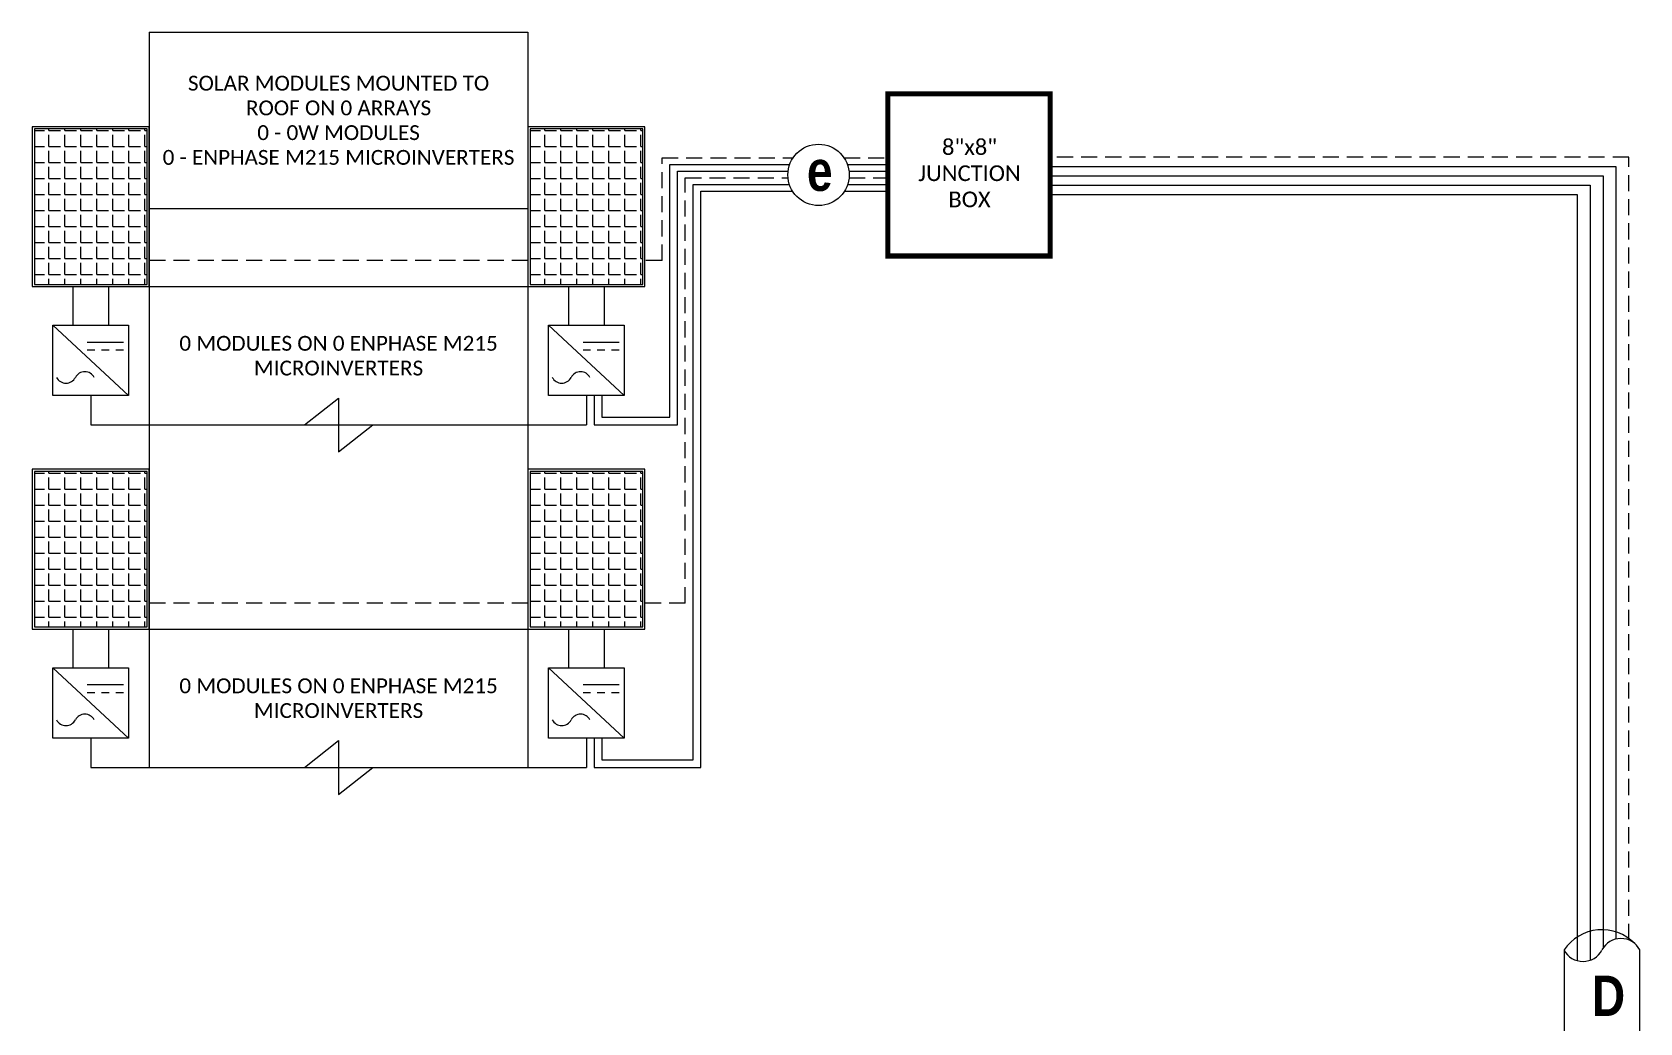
# Model space of a CAD drawing. Header units: feet. Extents: x 11968 to 12503, y 16038 to 16608.
# Drawn here: x 12128.4 to 12502.7, y 16377.4 to 16608.1 of the extents above; entities that cross this region are included whole.
import ezdxf

# ---------------------------------------------------------------- set-up
doc = ezdxf.new("R2010")
doc.units = ezdxf.units.FT
doc.header["$MEASUREMENT"] = 0
doc.linetypes.add('HIDDEN', pattern=[0.375, 0.25, -0.125])
doc.layers.add('TEXT', color=7, linetype='Continuous')
doc.styles.add('ONE LINE TXT', font='techb___.ttf')
doc.styles.get("Standard").update_dxf_attribs({"font": 'calibri.ttf'})

# ---------------------------------------------------------------- blocks, each defined once
blk = doc.blocks.new('*T14')
at = {"layer": 'Defpoints', "color": 8, "linetype": 'ByBlock', "lineweight": 0, "transparency": 16777216}
for p, q in [((0, 0), (88.16, 0)), ((0, 0), (0, -171.21)), ((88.16, 0), (88.16, -171.21)), ((0, -41.08), (88.16, -41.08)), ((0, -59.24), (88.16, -59.24)), ((0, -91.46), (88.16, -91.46)), ((0, -138.99), (88.16, -138.99)), ((0, -171.21), (88.16, -171.21))]:
    blk.add_line(p, q, dxfattribs=at)
at = {"color": 0, "linetype": 'Continuous', "transparency": 16777216, "char_height": 3.4544, "width": 83.574, "attachment_point": 5}
for s, insert in [('{\\fCalibri|b0|i0|c0;SOLAR MODULES MOUNTED TO ROOF ON 0 ARRAYS^J0 - 0W MODULES^J0 - ENPHASE M215 MICROINVERTERS', (44.08, -20.54)), ('{\\fCalibri|b0|i0|c0;', (44.08, -50.16)), ('{\\fCalibri|b0|i0|c0;0 MODULES ON 0 ENPHASE M215 MICROINVERTERS', (44.08, -75.35)), ('{\\fCalibri|b0|i0|c0;', (44.08, -115.23)), ('{\\fCalibri|b0|i0|c0;0 MODULES ON 0 ENPHASE M215 MICROINVERTERS', (44.08, -155.1))]:
    blk.add_mtext(s, dxfattribs=dict(at, insert=insert))
blk = doc.blocks.new('8x8box')
at = {"lineweight": 50, "const_width": 1.19}
blk.add_lwpolyline([(37.78, 0), (0, 0), (0, 37.78), (37.78, 37.78)], close=True, dxfattribs=at)
at = {"color": 1, "insert": (19.03, 19.26), "char_height": 3.6576, "attachment_point": 5}
blk.add_mtext_dynamic_manual_height_columns('8"x8"  JUNCTION BOX ', width=0.4767, gutter_width=7.17, heights=[0], dxfattribs=at)

msp = doc.modelspace()

# ---------------------------------------------------------------- hatches: boundary and pattern name
at = {"linetype": 'Continuous'}
h = msp.add_hatch(dxfattribs=at)
h.set_pattern_fill('ANGLE', color=256, scale=13.54666)
h.set_pattern_definition([(0, (12191.8717, 4567.233), (0, 3.7253315), [2.709332, -1.0159995]), (90, (12191.8717, 4567.233), (-3.7253315, 2e-16), [2.709332, -1.0159995])])
h.paths.add_polyline_path([(12128.86, 16585.53), (12128.86, 16549.35), (12155.1, 16549.35), (12155.1, 16585.53)])
h = msp.add_hatch(dxfattribs=at)
h.set_pattern_fill('ANGLE', color=256, scale=13.54666)
h.set_pattern_definition([(0, (12307.2915, 4567.233), (0, 3.7253315), [2.709332, -1.0159995]), (90, (12307.2915, 4567.233), (-3.7253315, 2e-16), [2.709332, -1.0159995])])
h.paths.add_polyline_path([(12244.28, 16585.53), (12244.28, 16549.35), (12270.52, 16549.35), (12270.52, 16585.53)])
h = msp.add_hatch(dxfattribs=at)
h.set_pattern_fill('ANGLE', color=256, scale=13.54666)
h.set_pattern_definition([(0, (12191.8717, 4487.48), (0, 3.7253315), [2.709332, -1.0159995]), (90, (12191.8717, 4487.48), (-3.7253315, 2e-16), [2.709332, -1.0159995])])
h.paths.add_polyline_path([(12128.86, 16505.78), (12128.86, 16469.59), (12155.1, 16469.59), (12155.1, 16505.78)])
h = msp.add_hatch(dxfattribs=at)
h.set_pattern_fill('ANGLE', color=256, scale=13.54666)
h.set_pattern_definition([(0, (12307.2915, 4487.48), (0, 3.7253315), [2.709332, -1.0159995]), (90, (12307.2915, 4487.48), (-3.7253315, 2e-16), [2.709332, -1.0159995])])
h.paths.add_polyline_path([(12244.28, 16505.78), (12244.28, 16469.59), (12270.52, 16469.59), (12270.52, 16505.78)])

# ---------------------------------------------------------------- linework, layer by layer
at = {"color": 92, "linetype": 'HIDDEN', "ltscale": 15}
for p, q in [((12275, 16578.82), (12305.51, 16578.82)), ((12275, 16554.89), (12275, 16578.82)), ((12317.37, 16578.82), (12327.56, 16578.82)), ((12280.4, 16574.16), (12304.33, 16574.16)), ((12280.4, 16475.13), (12280.4, 16574.16)), ((12318.55, 16574.16), (12327.56, 16574.16)), ((12275, 16554.89), (12271.03, 16554.89)), ((12280.4, 16475.13), (12271.03, 16475.13))]:
    msp.add_line(p, q, dxfattribs=at)
at = {"color": 10, "linetype": 'Continuous'}
for p, q in [((12276.8, 16577.26), (12304.72, 16577.26)), ((12276.8, 16518.42), (12276.8, 16577.26)), ((12318.16, 16577.26), (12327.56, 16577.26)), ((12365.34, 16576.8), (12497.08, 16576.8)), ((12497.08, 16576.8), (12497.08, 16396.9)), ((12282.21, 16572.6), (12304.66, 16572.6)), ((12282.21, 16438.67), (12282.21, 16572.6)), ((12318.22, 16572.6), (12327.56, 16572.6)), ((12365.34, 16572.45), (12491.08, 16572.45)), ((12491.08, 16572.45), (12491.08, 16391.99)), ((12261, 16518.42), (12276.8, 16518.42)), ((12261, 16438.67), (12282.21, 16438.67))]:
    msp.add_line(p, q, dxfattribs=at)
at = {"linetype": 'Continuous'}
for p, q in [((12278.6, 16575.71), (12304.35, 16575.71)), ((12278.6, 16516.62), (12278.6, 16575.71)), ((12318.53, 16575.71), (12327.56, 16575.71)), ((12284.01, 16571.05), (12305.39, 16571.05)), ((12284.01, 16436.86), (12284.01, 16571.05)), ((12317.49, 16571.05), (12327.56, 16571.05)), ((12137.83, 16548.84), (12137.83, 16539.83)), ((12146.13, 16548.84), (12146.13, 16539.83)), ((12253.25, 16548.84), (12253.25, 16539.83)), ((12261.55, 16548.84), (12261.55, 16539.83)), ((12133.16, 16539.83), (12150.8, 16539.83)), ((12133.16, 16539.83), (12150.8, 16523.44)), ((12133.16, 16523.44), (12133.16, 16539.83)), ((12150.8, 16539.83), (12150.8, 16523.44)), ((12248.58, 16539.83), (12266.22, 16539.83)), ((12248.58, 16523.44), (12248.58, 16539.83)), ((12248.58, 16539.83), (12266.22, 16523.44)), ((12266.22, 16539.83), (12266.22, 16523.44)), ((12150.8, 16523.44), (12133.16, 16523.44)), ((12266.22, 16523.44), (12248.58, 16523.44)), ((12259.2, 16516.62), (12278.6, 16516.62)), ((12137.83, 16469.09), (12137.83, 16460.07)), ((12146.13, 16469.09), (12146.13, 16460.07)), ((12253.25, 16469.09), (12253.25, 16460.07)), ((12261.55, 16469.09), (12261.55, 16460.07)), ((12133.16, 16460.07), (12150.8, 16460.07)), ((12133.16, 16443.68), (12133.16, 16460.07)), ((12133.16, 16460.07), (12150.8, 16443.68)), ((12150.8, 16460.07), (12150.8, 16443.68)), ((12248.58, 16460.07), (12266.22, 16460.07)), ((12248.58, 16443.68), (12248.58, 16460.07)), ((12248.58, 16460.07), (12266.22, 16443.68)), ((12266.22, 16460.07), (12266.22, 16443.68)), ((12150.8, 16443.68), (12133.16, 16443.68)), ((12266.22, 16443.68), (12248.58, 16443.68)), ((12259.2, 16436.86), (12284.01, 16436.86))]:
    msp.add_line(p, q, dxfattribs=at)
at = {"color": 7, "linetype": 'Continuous'}
for p, q in [((12365.34, 16574.62), (12494.08, 16574.62)), ((12494.08, 16574.62), (12494.08, 16394.78)), ((12365.34, 16570.27), (12488.08, 16570.27)), ((12488.08, 16570.27), (12488.08, 16391.89)), ((12149.58, 16535.83), (12141.19, 16535.83)), ((12142.94, 16534.02), (12141.19, 16534.02)), ((12146.26, 16534.02), (12144.51, 16534.02)), ((12149.58, 16534.02), (12147.83, 16534.02)), ((12265, 16535.83), (12256.61, 16535.83)), ((12258.36, 16534.02), (12256.61, 16534.02)), ((12261.68, 16534.02), (12259.93, 16534.02)), ((12265, 16534.02), (12263.25, 16534.02)), ((12191.73, 16516.62), (12199.69, 16522.88)), ((12199.69, 16522.88), (12199.69, 16510.35)), ((12199.69, 16510.35), (12207.65, 16516.62)), ((12149.58, 16456.08), (12141.19, 16456.08)), ((12265, 16456.08), (12256.61, 16456.08)), ((12142.94, 16454.27), (12141.19, 16454.27)), ((12146.26, 16454.27), (12144.51, 16454.27)), ((12149.58, 16454.27), (12147.83, 16454.27)), ((12258.36, 16454.27), (12256.61, 16454.27)), ((12261.68, 16454.27), (12259.93, 16454.27)), ((12265, 16454.27), (12263.25, 16454.27)), ((12191.73, 16436.86), (12199.69, 16443.13)), ((12199.69, 16443.13), (12199.69, 16430.6)), ((12199.69, 16430.6), (12207.65, 16436.86)), ((12485.03, 16394.37), (12485.03, 16373.13)), ((12502.65, 16373.13), (12502.65, 16394.37))]:
    msp.add_line(p, q, dxfattribs=at)
at = {"linetype": 'Continuous', "flags": 128}
for points in [[(12128.35, 16586.04), (12128.35, 16548.84), (12155.61, 16548.84), (12155.61, 16586.04), (12128.35, 16586.04)], [(12243.77, 16586.04), (12243.77, 16548.84), (12271.03, 16548.84), (12271.03, 16586.04), (12243.77, 16586.04)], [(12141.98, 16523.44), (12141.98, 16516.62)], [(12257.4, 16523.44), (12257.4, 16516.62)], [(12259.2, 16523.44), (12259.2, 16516.62)], [(12141.98, 16516.62), (12191.73, 16516.62)], [(12207.65, 16516.62), (12257.4, 16516.62)], [(12128.35, 16506.29), (12128.35, 16469.09), (12155.61, 16469.09), (12155.61, 16506.29), (12128.35, 16506.29)], [(12243.77, 16506.29), (12243.77, 16469.09), (12271.03, 16469.09), (12271.03, 16506.29), (12243.77, 16506.29)], [(12141.98, 16443.68), (12141.98, 16436.86)], [(12257.4, 16443.68), (12257.4, 16436.86)], [(12259.2, 16443.68), (12259.2, 16436.86)], [(12141.98, 16436.86), (12191.73, 16436.86)], [(12207.65, 16436.86), (12257.4, 16436.86)]]:
    msp.add_lwpolyline(points, dxfattribs=at)
for points in [[(12128.86, 16585.53), (12128.86, 16549.35), (12155.1, 16549.35), (12155.1, 16585.53)], [(12244.28, 16585.53), (12244.28, 16549.35), (12270.52, 16549.35), (12270.52, 16585.53)], [(12128.86, 16505.78), (12128.86, 16469.59), (12155.1, 16469.59), (12155.1, 16505.78)], [(12244.28, 16505.78), (12244.28, 16469.59), (12270.52, 16469.59), (12270.52, 16505.78)]]:
    msp.add_lwpolyline(points, close=True, dxfattribs=at)
at = {"color": 92, "linetype": 'HIDDEN', "ltscale": 15, "flags": 128}
for points in [[(12243.77, 16554.89), (12155.61, 16554.89)], [(12243.77, 16475.13), (12155.61, 16475.13)]]:
    msp.add_lwpolyline(points, dxfattribs=at)
at = {"color": 10, "linetype": 'Continuous', "flags": 128}
for points in [[(12261, 16523.44), (12261, 16518.42)], [(12261, 16443.68), (12261, 16438.67)]]:
    msp.add_lwpolyline(points, dxfattribs=at)
at = {"color": 7, "linetype": 'Continuous'}
msp.add_circle((12311.44, 16574.84), 7.14, dxfattribs=at)
at = {"linetype": 'Continuous'}
for centre, radius, start, end in [((12136.22, 16528.84), 2.48, 207.6639, 332.3361), ((12140.61, 16526.54), 2.48, 27.6639, 152.3361), ((12251.64, 16528.84), 2.48, 207.6639, 332.3361), ((12256.03, 16526.54), 2.48, 27.6639, 152.3361), ((12136.22, 16449.09), 2.48, 207.6639, 332.3361), ((12140.61, 16446.79), 2.48, 27.6639, 152.3361), ((12251.64, 16449.09), 2.48, 207.6639, 332.3361), ((12256.03, 16446.79), 2.48, 27.6639, 152.3361), ((12498.25, 16392.06), 4.98, 27.6639, 152.3361), ((12489.43, 16396.68), 4.98, 207.6639, 332.3361)]:
    msp.add_arc(centre, radius, start, end, dxfattribs=at)
at = {"color": 7, "linetype": 'Continuous'}
msp.add_arc((12493.84, 16388.52), 10.58, 43.9732, 146.4265, dxfattribs=at)
at = {"layer": 'TEXT', "color": 92, "linetype": 'HIDDEN', "ltscale": 15}
for p, q in [((12500.08, 16578.97), (12365.34, 16578.97)), ((12500.08, 16396.69), (12500.08, 16578.97))]:
    msp.add_line(p, q, dxfattribs=at)

# ---------------------------------------------------------------- block references
msp.add_blockref('*T14', (12155.61, 16608.08))
at = {"color": 7}
msp.add_blockref('8x8box', (12327.56, 16555.95), dxfattribs=at)

# ---------------------------------------------------------------- texts
at = {"color": 1, "linetype": 'Continuous', "char_height": 9.3833, "attachment_point": 1, "style": 'ONE LINE TXT'}
for s, insert in [('{\\W1;\\C256;e}', (12308.73, 16580.5)), ('{\\W1;\\C256;D}', (12491.47, 16388.4))]:
    msp.add_mtext_dynamic_manual_height_columns(s, width=0.1385, gutter_width=2.13, heights=[0], dxfattribs=dict(at, insert=insert))

doc.saveas('drawing.dxf')
